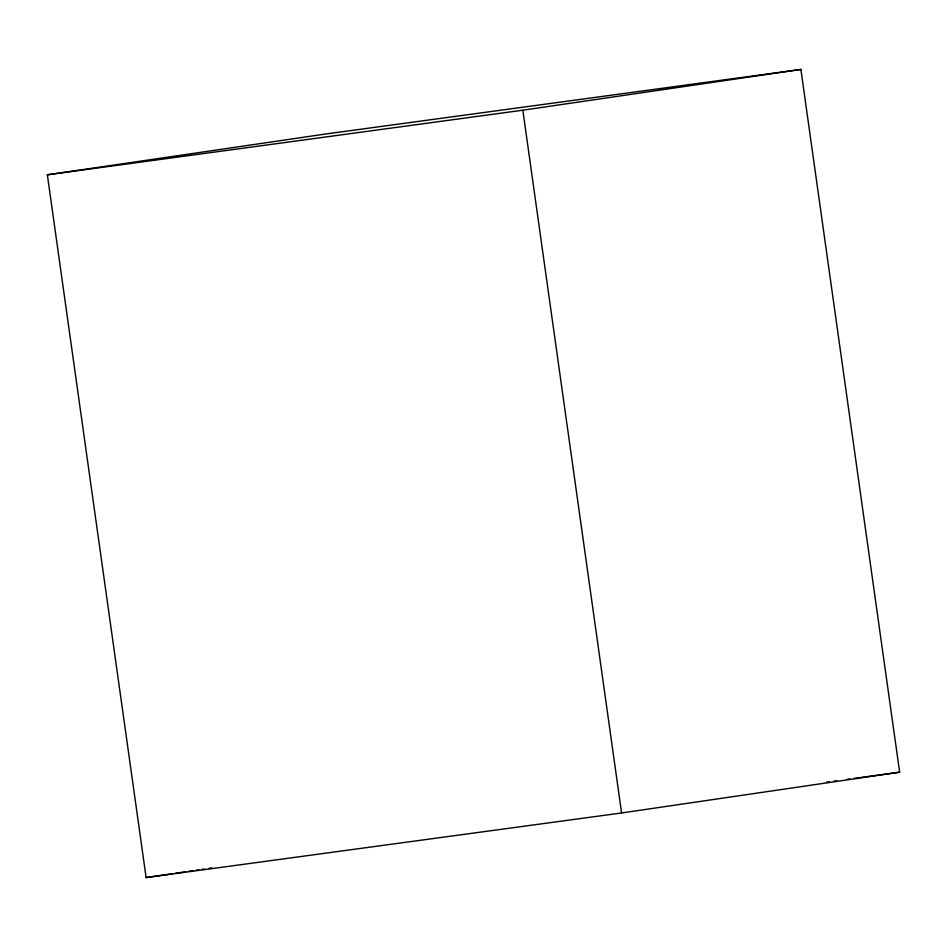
<?xml version="1.0" encoding="UTF-8"?>
<svg xmlns="http://www.w3.org/2000/svg" width="947" height="947" viewBox="0 0 947 947"><rect width="100%" height="100%" fill="white"/><g stroke="black" fill="none" stroke-linecap="round" stroke-linejoin="round"><path stroke-width="1.42" d="M47.35 174.804L325.413 134.036L800.89 69.439L899.65 772.196L621.587 812.964L146.11 877.561L47.35 174.804L522.827 110.207L800.89 69.439M146.11 877.561L172.461 873.702M175.384 873.264L185.624 871.761M188.56 871.335L192.951 870.695M195.875 870.269L198.799 869.831M201.723 869.405L204.659 868.979M209.05 868.328L211.974 867.902M826.506 782.127L829.43 781.737M833.81 781.133L836.746 780.742M846.985 779.345L849.909 778.955M854.301 778.351L899.65 772.196M522.827 110.207L621.587 812.964"/></g></svg>
